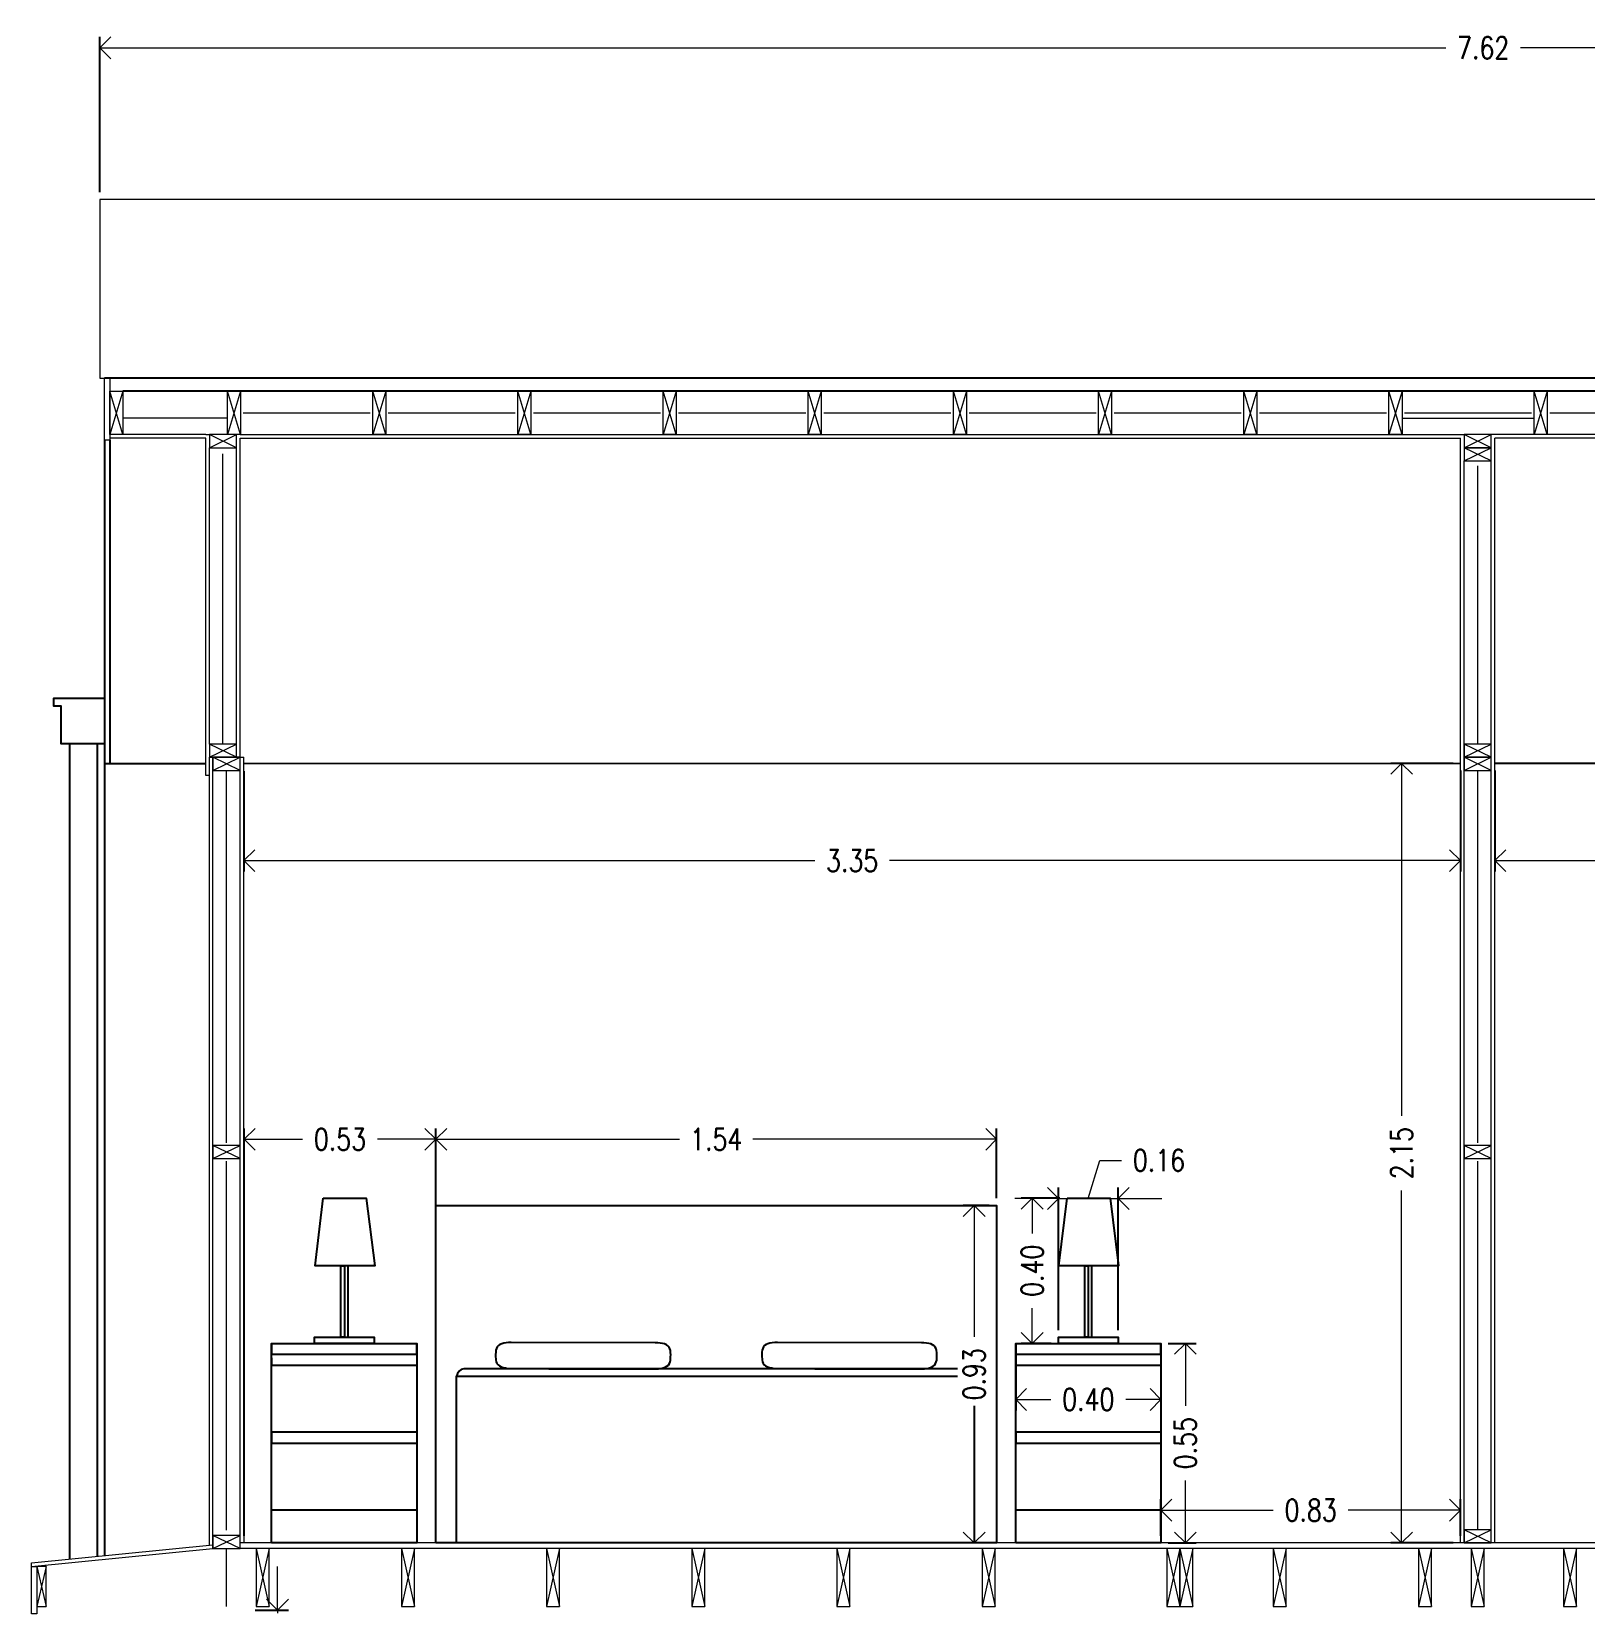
# Model space of a CAD drawing. Header units: inches. Extents: x -102.5 to -49.9, y 36.2 to 69.9.
# Drawn here: x -102.467 to -98.186, y 46.527 to 50.867 of the extents above; entities that cross this region are included whole.
import ezdxf

# ---------------------------------------------------------------- set-up
doc = ezdxf.new("R2010")
doc.units = ezdxf.units.IN
doc.header["$MEASUREMENT"] = 0
doc.layers.get('DEFPOINTS').update_dxf_attribs({"color": 210})
for name, color, linetype, lineweight in [('A-DETL-MBND', 3, 'Continuous', 18), ('A-ELEV-IDEN', 3, 'Continuous', 18), ('A-ELEV-MBE2', 4, 'Continuous', 25), ('A-WALL-PATT', 8, 'Continuous', 18), ('A-WALL-STUD', 3, 'Continuous', 18), ('arredi', 7, 'Continuous', 20)]:
    doc.layers.add(name, color=color, linetype=linetype, lineweight=lineweight)
doc.styles.add('E-ROMANS', font='romans.shx', dxfattribs={"width": 0.8})
doc.dimstyles.new('Fabio1', dxfattribs={"dimscale": 0.001, "dimtxt": 60, "dimasz": 60, "dimexe": 30, "dimexo": 20, "dimgap": 30, "dimtad": 0, "dimzin": 0, "dimdsep": 46, "dimtxsty": 'E-ROMANS', "dimblk": 'OPEN90', "dimcen": 90, "dimclrd": 3, "dimclre": 3, "dimclrt": 3, "dimadec": 0, "dimazin": 0, "dimtfac": 1, "dimtmove": 1, "dimatfit": 3, "dimldrblk": 'OPEN90', "dimfxl": 1, "dimtfill": 1, "dimtolj": 1, "dimtzin": 0, "dimlwd": -1, "dimarcsym": 0})

# ---------------------------------------------------------------- blocks, each defined once
blk = doc.blocks.new('_Open90')
at = {"color": 0, "linetype": 'ByBlock', "lineweight": -2}
for p, q in [((0, 0), (-1, 0)), ((-0.5, 0.5), (0, 0)), ((0, 0), (-0.5, -0.5))]:
    blk.add_line(p, q, dxfattribs=at)
blk = doc.blocks.new('*D1506')
at = {"layer": 'arredi', "color": 3, "transparency": 16777216}
for p, q in [((-101.7897, 46.5767), (-101.7897, 46.6367)), ((-101.7897, 46.5167), (-101.7897, 46.508)), ((-101.7897, 46.3067), (-101.7897, 46.3154)), ((-101.7897, 46.2467), (-101.7897, 46.1867))]:
    blk.add_line(p, q, dxfattribs=at)
at = {"layer": 'arredi', "color": 3, "lineweight": -2, "transparency": 16777216}
for p, q in [((-101.8515, 46.5167), (-101.7597, 46.5167)), ((-101.8515, 46.3067), (-101.7597, 46.3067))]:
    blk.add_line(p, q, dxfattribs=at)
at = {"layer": 'DEFPOINTS', "color": 0, "transparency": 16777216}
for p in [(-101.8715, 46.5167), (-101.8715, 46.3067)]:
    blk.add_point(p, dxfattribs=at)
at = {"layer": 'arredi', "color": 3, "transparency": 16777216, "xscale": 0.06, "yscale": 0.06, "zscale": 0.06}
for p, rotation in [((-101.7897, 46.5167), 270), ((-101.7897, 46.3067), 90)]:
    blk.add_blockref('_Open90', p, dxfattribs=dict(at, rotation=rotation))
at = {"layer": 'arredi', "color": 3, "transparency": 16777216, "insert": (-101.7897, 46.4117), "char_height": 0.06, "attachment_point": 5, "rotation": 90, "style": 'E-ROMANS', "bg_fill": 3, "box_fill_scale": 1.25, "bg_fill_color": 256, "bg_fill_true_color": 13158600, "bg_fill_transparency": 0}
blk.add_mtext('\\A1;0.21', dxfattribs=at)
at = {"layer": 'DEFPOINTS', "color": 0, "transparency": 16777216}
blk.add_point((-101.7897, 46.3067), dxfattribs=at)
blk = doc.blocks.new('*D1509')
at = {"layer": 'arredi', "color": 3, "lineweight": -2, "transparency": 16777216}
for p, q in [((-101.3534, 47.6517), (-101.3534, 47.8441)), ((-99.8086, 47.6517), (-99.8086, 47.8441))]:
    blk.add_line(p, q, dxfattribs=at)
at = {"layer": 'arredi', "color": 3, "transparency": 16777216}
for p, q in [((-101.2934, 47.8141), (-100.6818, 47.8141)), ((-99.8686, 47.8141), (-100.4801, 47.8141))]:
    blk.add_line(p, q, dxfattribs=at)
at = {"layer": 'DEFPOINTS', "color": 0, "transparency": 16777216}
for p in [(-99.8086, 47.8141), (-101.3534, 47.6317), (-99.8086, 47.6317)]:
    blk.add_point(p, dxfattribs=at)
at = {"layer": 'arredi', "color": 3, "transparency": 16777216, "xscale": 0.06, "yscale": 0.06, "zscale": 0.06, "rotation": 180}
blk.add_blockref('_Open90', (-101.3534, 47.8141), dxfattribs=at)
at = {"layer": 'arredi', "color": 3, "transparency": 16777216, "xscale": 0.06, "yscale": 0.06, "zscale": 0.06}
blk.add_blockref('_Open90', (-99.8086, 47.8141), dxfattribs=at)
at = {"layer": 'arredi', "color": 3, "transparency": 16777216, "insert": (-100.581, 47.8141), "char_height": 0.06, "attachment_point": 5, "style": 'E-ROMANS', "bg_fill": 3, "box_fill_scale": 1.25, "bg_fill_color": 256, "bg_fill_true_color": 13158600, "bg_fill_transparency": 0}
blk.add_mtext('\\A1;1.54', dxfattribs=at)
blk = doc.blocks.new('*D1510')
at = {"layer": 'arredi', "color": 3, "lineweight": -2, "transparency": 16777216}
for p, q in [((-99.3358, 47.2517), (-99.2584, 47.2517)), ((-99.3358, 46.7017), (-99.2584, 46.7017))]:
    blk.add_line(p, q, dxfattribs=at)
at = {"layer": 'arredi', "color": 3, "transparency": 16777216}
for p, q in [((-99.2884, 47.1917), (-99.2884, 47.0798)), ((-99.2884, 46.7617), (-99.2884, 46.8735))]:
    blk.add_line(p, q, dxfattribs=at)
at = {"layer": 'DEFPOINTS', "color": 0, "transparency": 16777216}
for p in [(-99.3558, 47.2517), (-99.3558, 46.7017), (-99.2884, 46.7017)]:
    blk.add_point(p, dxfattribs=at)
at = {"layer": 'arredi', "color": 3, "transparency": 16777216, "xscale": 0.06, "yscale": 0.06, "zscale": 0.06}
for p, rotation in [((-99.2884, 47.2517), 90), ((-99.2884, 46.7017), 270)]:
    blk.add_blockref('_Open90', p, dxfattribs=dict(at, rotation=rotation))
at = {"layer": 'arredi', "color": 3, "transparency": 16777216, "insert": (-99.2884, 46.9767), "char_height": 0.06, "attachment_point": 5, "rotation": 90, "style": 'E-ROMANS', "bg_fill": 3, "box_fill_scale": 1.25, "bg_fill_color": 256, "bg_fill_true_color": 13158600, "bg_fill_transparency": 0}
blk.add_mtext('\\A1;0.55', dxfattribs=at)
blk = doc.blocks.new('*D1511')
at = {"layer": 'arredi', "color": 3, "lineweight": -2, "transparency": 16777216}
for p, q in [((-99.7558, 47.2317), (-99.7558, 47.0671)), ((-99.3558, 47.2317), (-99.3558, 47.0671))]:
    blk.add_line(p, q, dxfattribs=at)
at = {"layer": 'arredi', "color": 3, "transparency": 16777216}
for p, q in [((-99.6958, 47.0971), (-99.6589, 47.0971)), ((-99.4158, 47.0971), (-99.4526, 47.0971))]:
    blk.add_line(p, q, dxfattribs=at)
at = {"layer": 'DEFPOINTS', "color": 0, "transparency": 16777216}
for p in [(-99.7558, 47.2517), (-99.3558, 47.2517), (-99.3558, 47.0971)]:
    blk.add_point(p, dxfattribs=at)
at = {"layer": 'arredi', "color": 3, "transparency": 16777216, "xscale": 0.06, "yscale": 0.06, "zscale": 0.06, "rotation": 180}
blk.add_blockref('_Open90', (-99.7558, 47.0971), dxfattribs=at)
at = {"layer": 'arredi', "color": 3, "transparency": 16777216, "xscale": 0.06, "yscale": 0.06, "zscale": 0.06}
blk.add_blockref('_Open90', (-99.3558, 47.0971), dxfattribs=at)
at = {"layer": 'arredi', "color": 3, "transparency": 16777216, "insert": (-99.5558, 47.0971), "char_height": 0.06, "attachment_point": 5, "style": 'E-ROMANS', "bg_fill": 3, "box_fill_scale": 1.25, "bg_fill_color": 256, "bg_fill_true_color": 13158600, "bg_fill_transparency": 0}
blk.add_mtext('\\A1;0.40', dxfattribs=at)
blk = doc.blocks.new('*D1512')
at = {"layer": 'arredi', "color": 3, "lineweight": -2, "transparency": 16777216}
for p, q in [((-99.8286, 47.6317), (-99.9004, 47.6317)), ((-99.8286, 46.7017), (-99.9004, 46.7017))]:
    blk.add_line(p, q, dxfattribs=at)
at = {"layer": 'arredi', "color": 3, "transparency": 16777216}
for p, q in [((-99.8704, 47.5717), (-99.8704, 47.2698)), ((-99.8704, 46.7617), (-99.8704, 47.0635))]:
    blk.add_line(p, q, dxfattribs=at)
at = {"layer": 'DEFPOINTS', "color": 0, "transparency": 16777216}
for p in [(-99.8086, 47.6317), (-99.8704, 46.7017), (-99.8086, 46.7017)]:
    blk.add_point(p, dxfattribs=at)
at = {"layer": 'arredi', "color": 3, "transparency": 16777216, "xscale": 0.06, "yscale": 0.06, "zscale": 0.06}
for p, rotation in [((-99.8704, 47.6317), 90), ((-99.8704, 46.7017), 270)]:
    blk.add_blockref('_Open90', p, dxfattribs=dict(at, rotation=rotation))
at = {"layer": 'arredi', "color": 3, "transparency": 16777216, "insert": (-99.8704, 47.1667), "char_height": 0.06, "attachment_point": 5, "rotation": 90, "style": 'E-ROMANS', "bg_fill": 3, "box_fill_scale": 1.25, "bg_fill_color": 256, "bg_fill_true_color": 13158600, "bg_fill_transparency": 0}
blk.add_mtext('\\A1;0.93', dxfattribs=at)
blk = doc.blocks.new('*D1513')
at = {"layer": 'arredi', "color": 3, "lineweight": -2, "transparency": 16777216}
for p, q in [((-99.6343, 47.6517), (-99.7404, 47.6517)), ((-99.658, 47.2517), (-99.7404, 47.2517))]:
    blk.add_line(p, q, dxfattribs=at)
at = {"layer": 'arredi', "color": 3, "transparency": 16777216}
for p, q in [((-99.7104, 47.5917), (-99.7104, 47.5548)), ((-99.7104, 47.3117), (-99.7104, 47.3485))]:
    blk.add_line(p, q, dxfattribs=at)
at = {"layer": 'DEFPOINTS', "color": 0, "transparency": 16777216}
for p in [(-99.6143, 47.6517), (-99.7104, 47.2517), (-99.638, 47.2517)]:
    blk.add_point(p, dxfattribs=at)
at = {"layer": 'arredi', "color": 3, "transparency": 16777216, "xscale": 0.06, "yscale": 0.06, "zscale": 0.06}
for p, rotation in [((-99.7104, 47.6517), 90), ((-99.7104, 47.2517), 270)]:
    blk.add_blockref('_Open90', p, dxfattribs=dict(at, rotation=rotation))
at = {"layer": 'arredi', "color": 3, "transparency": 16777216, "insert": (-99.7104, 47.4517), "char_height": 0.06, "attachment_point": 5, "rotation": 90, "style": 'E-ROMANS', "bg_fill": 3, "box_fill_scale": 1.25, "bg_fill_color": 256, "bg_fill_true_color": 13158600, "bg_fill_transparency": 0}
blk.add_mtext('\\A1;0.40', dxfattribs=at)
blk = doc.blocks.new('*D1514')
at = {"layer": 'arredi', "color": 3, "transparency": 16777216}
for p, q in [((-99.5558, 47.6509), (-99.5243, 47.7559)), ((-99.5243, 47.7559), (-99.4643, 47.7559)), ((-99.698, 47.6509), (-99.758, 47.6509)), ((-99.638, 47.6509), (-99.4735, 47.6509)), ((-99.638, 47.6509), (-99.4735, 47.6509)), ((-99.4135, 47.6509), (-99.3535, 47.6509))]:
    blk.add_line(p, q, dxfattribs=at)
at = {"layer": 'arredi', "color": 3, "lineweight": -2, "transparency": 16777216}
for p, q in [((-99.638, 47.2884), (-99.638, 47.6809)), ((-99.4735, 47.2884), (-99.4735, 47.6809))]:
    blk.add_line(p, q, dxfattribs=at)
at = {"layer": 'DEFPOINTS', "color": 0, "transparency": 16777216}
for p in [(-99.4735, 47.6509), (-99.638, 47.2684), (-99.4735, 47.2684)]:
    blk.add_point(p, dxfattribs=at)
at = {"layer": 'arredi', "color": 3, "transparency": 16777216, "xscale": 0.06, "yscale": 0.06, "zscale": 0.06}
blk.add_blockref('_Open90', (-99.638, 47.6509), dxfattribs=at)
at = {"layer": 'arredi', "color": 3, "transparency": 16777216, "xscale": 0.06, "yscale": 0.06, "zscale": 0.06, "rotation": 180}
blk.add_blockref('_Open90', (-99.4735, 47.6509), dxfattribs=at)
at = {"layer": 'arredi', "color": 3, "transparency": 16777216, "insert": (-99.3611, 47.7559), "char_height": 0.06, "attachment_point": 5, "style": 'E-ROMANS', "bg_fill": 3, "box_fill_scale": 1.25, "bg_fill_color": 256, "bg_fill_true_color": 13158600, "bg_fill_transparency": 0}
blk.add_mtext('\\A1;0.16', dxfattribs=at)
blk = doc.blocks.new('*D1515')
at = {"layer": 'arredi', "color": 3, "lineweight": -2, "transparency": 16777216}
for p, q in [((-99.3558, 46.7217), (-99.3558, 46.822)), ((-98.5305, 46.7217), (-98.5305, 46.822))]:
    blk.add_line(p, q, dxfattribs=at)
at = {"layer": 'arredi', "color": 3, "transparency": 16777216}
for p, q in [((-99.2958, 46.792), (-99.0463, 46.792)), ((-98.5905, 46.792), (-98.84, 46.792))]:
    blk.add_line(p, q, dxfattribs=at)
at = {"layer": 'DEFPOINTS', "color": 0, "transparency": 16777216}
for p in [(-98.5305, 46.792), (-99.3558, 46.7017), (-98.5305, 46.7017)]:
    blk.add_point(p, dxfattribs=at)
at = {"layer": 'arredi', "color": 3, "transparency": 16777216, "xscale": 0.06, "yscale": 0.06, "zscale": 0.06, "rotation": 180}
blk.add_blockref('_Open90', (-99.3558, 46.792), dxfattribs=at)
at = {"layer": 'arredi', "color": 3, "transparency": 16777216, "xscale": 0.06, "yscale": 0.06, "zscale": 0.06}
blk.add_blockref('_Open90', (-98.5305, 46.792), dxfattribs=at)
at = {"layer": 'arredi', "color": 3, "transparency": 16777216, "insert": (-98.9431, 46.792), "char_height": 0.06, "attachment_point": 5, "style": 'E-ROMANS', "bg_fill": 3, "box_fill_scale": 1.25, "bg_fill_color": 256, "bg_fill_true_color": 13158600, "bg_fill_transparency": 0}
blk.add_mtext('\\A1;0.83', dxfattribs=at)
blk = doc.blocks.new('*D1516')
at = {"layer": 'arredi', "color": 3, "lineweight": -2, "transparency": 16777216}
for p, q in [((-101.8825, 48.8285), (-101.8825, 48.5519)), ((-98.5305, 48.8299), (-98.5305, 48.5519))]:
    blk.add_line(p, q, dxfattribs=at)
at = {"layer": 'arredi', "color": 3, "transparency": 16777216}
for p, q in [((-101.8225, 48.5819), (-100.3096, 48.5819)), ((-98.5905, 48.5819), (-100.1033, 48.5819))]:
    blk.add_line(p, q, dxfattribs=at)
at = {"layer": 'DEFPOINTS', "color": 0, "transparency": 16777216}
for p in [(-101.8825, 48.8485), (-98.5305, 48.8499), (-98.5305, 48.5819)]:
    blk.add_point(p, dxfattribs=at)
at = {"layer": 'arredi', "color": 3, "transparency": 16777216, "xscale": 0.06, "yscale": 0.06, "zscale": 0.06, "rotation": 180}
blk.add_blockref('_Open90', (-101.8825, 48.5819), dxfattribs=at)
at = {"layer": 'arredi', "color": 3, "transparency": 16777216, "xscale": 0.06, "yscale": 0.06, "zscale": 0.06}
blk.add_blockref('_Open90', (-98.5305, 48.5819), dxfattribs=at)
at = {"layer": 'arredi', "color": 3, "transparency": 16777216, "insert": (-100.2065, 48.5819), "char_height": 0.06, "attachment_point": 5, "style": 'E-ROMANS', "bg_fill": 3, "box_fill_scale": 1.25, "bg_fill_color": 256, "bg_fill_true_color": 13158600, "bg_fill_transparency": 0}
blk.add_mtext('\\A1;3.35', dxfattribs=at)
blk = doc.blocks.new('*D1517')
at = {"layer": 'arredi', "color": 3, "lineweight": -2, "transparency": 16777216}
for p, q in [((-98.5505, 48.8499), (-98.7225, 48.8499)), ((-98.5505, 46.7017), (-98.7225, 46.7017))]:
    blk.add_line(p, q, dxfattribs=at)
at = {"layer": 'arredi', "color": 3, "transparency": 16777216}
for p, q in [((-98.6925, 48.7899), (-98.6925, 47.8789)), ((-98.6925, 46.7617), (-98.6925, 47.6726))]:
    blk.add_line(p, q, dxfattribs=at)
at = {"layer": 'DEFPOINTS', "color": 0, "transparency": 16777216}
for p in [(-98.5305, 48.8499), (-98.6925, 46.7017), (-98.5305, 46.7017)]:
    blk.add_point(p, dxfattribs=at)
at = {"layer": 'arredi', "color": 3, "transparency": 16777216, "xscale": 0.06, "yscale": 0.06, "zscale": 0.06}
for p, rotation in [((-98.6925, 48.8499), 90), ((-98.6925, 46.7017), 270)]:
    blk.add_blockref('_Open90', p, dxfattribs=dict(at, rotation=rotation))
at = {"layer": 'arredi', "color": 3, "transparency": 16777216, "insert": (-98.6925, 47.7758), "char_height": 0.06, "attachment_point": 5, "rotation": 90, "style": 'E-ROMANS', "bg_fill": 3, "box_fill_scale": 1.25, "bg_fill_color": 256, "bg_fill_true_color": 13158600, "bg_fill_transparency": 0}
blk.add_mtext('\\A1;2.15', dxfattribs=at)
blk = doc.blocks.new('*D1518')
at = {"layer": 'arredi', "color": 3, "lineweight": -2, "transparency": 16777216}
for p, q in [((-101.8816, 46.7217), (-101.8816, 47.8441)), ((-101.3534, 46.7217), (-101.3534, 47.8441))]:
    blk.add_line(p, q, dxfattribs=at)
at = {"layer": 'arredi', "color": 3, "transparency": 16777216}
for p, q in [((-101.8216, 47.8141), (-101.7206, 47.8141)), ((-101.4134, 47.8141), (-101.5143, 47.8141))]:
    blk.add_line(p, q, dxfattribs=at)
at = {"layer": 'DEFPOINTS', "color": 0, "transparency": 16777216}
for p in [(-101.8816, 47.8141), (-101.8816, 46.7017), (-101.3534, 46.7017)]:
    blk.add_point(p, dxfattribs=at)
at = {"layer": 'arredi', "color": 3, "transparency": 16777216, "xscale": 0.06, "yscale": 0.06, "zscale": 0.06, "rotation": 180}
blk.add_blockref('_Open90', (-101.8816, 47.8141), dxfattribs=at)
at = {"layer": 'arredi', "color": 3, "transparency": 16777216, "xscale": 0.06, "yscale": 0.06, "zscale": 0.06}
blk.add_blockref('_Open90', (-101.3534, 47.8141), dxfattribs=at)
at = {"layer": 'arredi', "color": 3, "transparency": 16777216, "insert": (-101.6175, 47.8141), "char_height": 0.06, "attachment_point": 5, "style": 'E-ROMANS', "bg_fill": 3, "box_fill_scale": 1.25, "bg_fill_color": 256, "bg_fill_true_color": 13158600, "bg_fill_transparency": 0}
blk.add_mtext('\\A1;0.53', dxfattribs=at)
blk = doc.blocks.new('*D1522')
at = {"layer": 'arredi', "color": 3, "lineweight": -2, "transparency": 16777216}
for p, q in [((-98.4355, 48.8299), (-98.4355, 48.5519)), ((-95.0535, 48.8299), (-95.0535, 48.5519))]:
    blk.add_line(p, q, dxfattribs=at)
at = {"layer": 'arredi', "color": 3, "transparency": 16777216}
for p, q in [((-98.3755, 48.5819), (-96.8476, 48.5819)), ((-95.1135, 48.5819), (-96.6414, 48.5819))]:
    blk.add_line(p, q, dxfattribs=at)
at = {"layer": 'DEFPOINTS', "color": 0, "transparency": 16777216}
for p in [(-98.4355, 48.8499), (-95.0535, 48.8499), (-95.0535, 48.5819)]:
    blk.add_point(p, dxfattribs=at)
at = {"layer": 'arredi', "color": 3, "transparency": 16777216, "xscale": 0.06, "yscale": 0.06, "zscale": 0.06, "rotation": 180}
blk.add_blockref('_Open90', (-98.4355, 48.5819), dxfattribs=at)
at = {"layer": 'arredi', "color": 3, "transparency": 16777216, "xscale": 0.06, "yscale": 0.06, "zscale": 0.06}
blk.add_blockref('_Open90', (-95.0535, 48.5819), dxfattribs=at)
at = {"layer": 'arredi', "color": 3, "transparency": 16777216, "insert": (-96.7445, 48.5819), "char_height": 0.06, "attachment_point": 5, "style": 'E-ROMANS', "bg_fill": 3, "box_fill_scale": 1.25, "bg_fill_color": 256, "bg_fill_true_color": 13158600, "bg_fill_transparency": 0}
blk.add_mtext('\\A1;3.38', dxfattribs=at)
blk = doc.blocks.new('*D1524')
at = {"layer": 'arredi', "color": 3, "lineweight": -2, "transparency": 16777216}
for p, q in [((-102.279, 50.4236), (-102.279, 50.8516)), ((-94.657, 50.4236), (-94.657, 50.8516))]:
    blk.add_line(p, q, dxfattribs=at)
at = {"layer": 'arredi', "color": 3, "transparency": 16777216}
for p, q in [((-102.219, 50.8216), (-98.5711, 50.8216)), ((-94.717, 50.8216), (-98.3649, 50.8216))]:
    blk.add_line(p, q, dxfattribs=at)
at = {"layer": 'DEFPOINTS', "color": 0, "transparency": 16777216}
for p in [(-94.657, 50.8216), (-102.279, 50.4036), (-94.657, 50.4036)]:
    blk.add_point(p, dxfattribs=at)
at = {"layer": 'arredi', "color": 3, "transparency": 16777216, "xscale": 0.06, "yscale": 0.06, "zscale": 0.06, "rotation": 180}
blk.add_blockref('_Open90', (-102.279, 50.8216), dxfattribs=at)
at = {"layer": 'arredi', "color": 3, "transparency": 16777216, "xscale": 0.06, "yscale": 0.06, "zscale": 0.06}
blk.add_blockref('_Open90', (-94.657, 50.8216), dxfattribs=at)
at = {"layer": 'arredi', "color": 3, "transparency": 16777216, "insert": (-98.468, 50.8216), "char_height": 0.06, "attachment_point": 5, "style": 'E-ROMANS', "bg_fill": 3, "box_fill_scale": 1.25, "bg_fill_color": 256, "bg_fill_true_color": 13158600, "bg_fill_transparency": 0}
blk.add_mtext('\\A1;7.62', dxfattribs=at)

msp = doc.modelspace()

# ---------------------------------------------------------------- linework, layer by layer
at = {"color": 7}
for points in [[(-101.664, 47.6517), (-101.5455, 47.6517), (-101.5218, 47.465), (-101.6863, 47.465)], [(-99.6143, 47.6517), (-99.4959, 47.6517), (-99.4722, 47.465), (-99.6366, 47.465)], [(-101.5232, 47.2517), (-101.6877, 47.2517), (-101.6877, 47.2684), (-101.5232, 47.2684)], [(-99.4735, 47.2517), (-99.638, 47.2517), (-99.638, 47.2684), (-99.4735, 47.2684)], [(-101.1734, 47.1872), (-101.1677, 47.1853), (-101.1614, 47.1839), (-101.1547, 47.1829), (-101.1473, 47.1823), (-101.0426, 47.1817), (-100.7402, 47.1817), (-100.7334, 47.1827), (-100.7272, 47.1842), (-100.7215, 47.1862), (-100.7167, 47.1887), (-100.7128, 47.1919), (-100.71, 47.1959), (-100.7081, 47.2004), (-100.7071, 47.2055), (-100.7069, 47.2079), (-100.7069, 47.2079), (-100.7065, 47.2142), (-100.7064, 47.2204), (-100.7066, 47.2263), (-100.7074, 47.2318), (-100.7088, 47.2368), (-100.711, 47.2412), (-100.7141, 47.2449), (-100.7182, 47.2478), (-100.7232, 47.25), (-100.729, 47.2516), (-100.7353, 47.2526), (-100.7421, 47.2531), (-100.7492, 47.2533), (-101.146, 47.2542), (-101.1532, 47.254), (-101.16, 47.2534), (-101.1663, 47.2524), (-101.1721, 47.2509), (-101.1771, 47.2487), (-101.1812, 47.2457), (-101.1843, 47.242), (-101.1865, 47.2376), (-101.1879, 47.2326), (-101.1886, 47.2271), (-101.1888, 47.2212), (-101.1887, 47.215), (-101.1882, 47.2087), (-101.1882, 47.2087), (-101.1881, 47.2063), (-101.187, 47.2012), (-101.185, 47.1967), (-101.1822, 47.1928), (-101.1782, 47.1897)], [(-100.4399, 47.1872), (-100.4343, 47.1853), (-100.428, 47.1839), (-100.4212, 47.1829), (-100.4138, 47.1823), (-100.3092, 47.1817), (-100.0067, 47.1817), (-100, 47.1827), (-99.9937, 47.1842), (-99.9881, 47.1862), (-99.9833, 47.1887), (-99.9794, 47.1919), (-99.9765, 47.1959), (-99.9747, 47.2004), (-99.9736, 47.2055), (-99.9735, 47.2079), (-99.9735, 47.2079), (-99.9731, 47.2142), (-99.9729, 47.2204), (-99.9732, 47.2263), (-99.9739, 47.2318), (-99.9753, 47.2368), (-99.9775, 47.2412), (-99.9807, 47.2449), (-99.9848, 47.2478), (-99.9898, 47.25), (-99.9955, 47.2516), (-100.0019, 47.2526), (-100.0087, 47.2531), (-100.0158, 47.2533), (-100.4126, 47.2542), (-100.4197, 47.254), (-100.4265, 47.2534), (-100.4329, 47.2524), (-100.4386, 47.2509), (-100.4436, 47.2487), (-100.4477, 47.2457), (-100.4508, 47.242), (-100.453, 47.2376), (-100.4544, 47.2326), (-100.4552, 47.2271), (-100.4554, 47.2212), (-100.4552, 47.215), (-100.4548, 47.2087), (-100.4548, 47.2087), (-100.4546, 47.2063), (-100.4535, 47.2012), (-100.4516, 47.1967), (-100.4487, 47.1928), (-100.4448, 47.1897)]]:
    msp.add_lwpolyline(points, close=True, dxfattribs=at)
for points in [[(-101.3534, 46.7017), (-101.3534, 47.6317), (-99.8086, 47.6317), (-99.8086, 46.7017)], [(-101.2963, 46.7017), (-101.2963, 47.1617), (-99.8704, 47.1617), (-99.8704, 46.7017)]]:
    msp.add_lwpolyline(points, close=True)
for points in [[(-101.6054, 47.2684), (-101.5954, 47.2684), (-101.5954, 47.465), (-101.6054, 47.465), (-101.6054, 47.2684), (-101.6154, 47.2684), (-101.6154, 47.465), (-101.6054, 47.465)], [(-99.5558, 47.2684), (-99.5458, 47.2684), (-99.5458, 47.465), (-99.5558, 47.465), (-99.5558, 47.2684), (-99.5658, 47.2684), (-99.5658, 47.465), (-99.5558, 47.465)], [(-101.8062, 46.7017), (-101.8062, 46.7017), (-101.8062, 47.2517), (-101.4062, 47.2517), (-101.4062, 46.7017), (-101.8062, 46.7017)], [(-101.8062, 47.2517), (-101.8062, 47.2217), (-101.4062, 47.2217), (-101.4062, 47.2517)], [(-99.7558, 46.7017), (-99.7558, 46.7017), (-99.7558, 47.2517), (-99.3558, 47.2517), (-99.3558, 46.7017), (-99.7558, 46.7017)], [(-99.7558, 47.2517), (-99.7558, 47.2217), (-99.3558, 47.2217), (-99.3558, 47.2517)], [(-101.8062, 47.2117), (-101.8062, 47.1917), (-101.4062, 47.1917), (-101.4062, 47.0067), (-101.8062, 47.0067), (-101.8062, 46.9767), (-101.4062, 46.9767), (-101.4062, 46.7917), (-101.8062, 46.7917)], [(-99.7558, 47.2117), (-99.7557, 47.1917), (-99.3557, 47.1917), (-99.3558, 47.0067), (-99.7558, 47.0067), (-99.7558, 46.9767), (-99.3558, 46.9767), (-99.3558, 46.7917), (-99.7558, 46.7917)]]:
    msp.add_lwpolyline(points)
msp.add_lwpolyline([(-99.8704, 47.1617, 0.321067), (-99.8904, 47.1817), (-101.2763, 47.1817, 0.321067), (-101.2963, 47.1617)], format="xyb")
at = {"layer": 'A-DETL-MBND'}
for p, q in [((-102.279, 49.9117), (-102.2665, 49.9117)), ((-101.9275, 49.8007), (-102.2155, 49.8007)), ((-101.9875, 49.7457), (-102.2515, 49.7457)), ((-101.9875, 49.7557), (-102.2155, 49.7557)), ((-101.8925, 49.7557), (-98.5205, 49.7557)), ((-101.8925, 49.7457), (-98.5305, 49.7457)), ((-95.0335, 49.7557), (-98.4455, 49.7557)), ((-95.0435, 49.7457), (-98.4355, 49.7457)), ((-101.9775, 46.6957), (-101.9775, 48.8667)), ((-101.8925, 46.7017), (-101.8925, 48.8667)), ((-101.8816, 46.7017), (-101.8825, 48.8667)), ((-102.4675, 46.6467), (-101.9675, 46.6967)), ((-102.4675, 46.6367), (-101.9675, 46.6867)), ((-102.4675, 46.6367), (-102.4675, 46.6467))]:
    msp.add_line(p, q, dxfattribs=at)
for points in [[(-98.6915, 49.8007), (-98.3275, 49.8007)], [(-101.9875, 49.7557), (-101.9775, 49.7557)], [(-101.9775, 48.8167), (-101.9875, 48.8167), (-101.9875, 49.7457)], [(-101.9025, 48.8667), (-101.8925, 48.8667), (-101.8925, 49.7457)], [(-98.5305, 46.7017), (-98.5305, 49.7457)], [(-98.4355, 46.7017), (-98.4355, 49.7457)], [(-101.9775, 48.9027), (-101.9775, 49.7197)], [(-101.9025, 48.9027), (-101.9025, 49.7197)], [(-98.5205, 46.7017), (-98.5205, 49.6837)], [(-98.4455, 46.7017), (-98.4455, 49.6837)], [(-101.9675, 46.6867), (-101.9675, 48.8667)], [(-101.8925, 48.8667), (-101.8825, 48.8667)], [(-95.0435, 46.7017), (-101.8925, 46.7017)], [(-95.0435, 46.6867), (-101.8925, 46.6867)]]:
    msp.add_lwpolyline(points, dxfattribs=at)
at = {"layer": 'A-ELEV-IDEN'}
msp.add_lwpolyline([(-94.657, 49.9117), (-94.657, 50.4036), (-102.279, 50.4036), (-102.279, 49.9117)], dxfattribs=at)
at = {"layer": 'A-ELEV-MBE2'}
for p, q in [((-102.2665, 48.8499), (-101.9875, 48.8499)), ((-102.2665, 48.8499), (-102.2665, 46.6668)), ((-98.5305, 48.8499), (-101.8825, 48.8485)), ((-95.0535, 48.8499), (-98.4355, 48.8499))]:
    msp.add_line(p, q, dxfattribs=at)
for points in [[(-94.6845, 49.9117), (-102.2665, 49.9117)], [(-94.6845, 49.8757), (-102.2155, 49.8757)], [(-102.2665, 49.7407), (-102.2665, 48.8499)], [(-102.2515, 49.7407), (-102.2515, 48.8499)], [(-102.2665, 49.0285), (-102.4065, 49.0285), (-102.4065, 49.0085), (-102.3865, 49.0085), (-102.3865, 48.9047), (-102.2665, 48.9047)], [(-102.3615, 46.6573), (-102.3615, 48.9047)], [(-102.2865, 48.9047), (-102.2865, 46.6648)]]:
    msp.add_lwpolyline(points, dxfattribs=at)
at = {"layer": 'A-WALL-PATT', "ltscale": 0.15}
for p, q in [((-101.8845, 49.8157), (-101.5345, 49.8157)), ((-101.4845, 49.8157), (-101.1345, 49.8157)), ((-101.0845, 49.8157), (-100.7345, 49.8157)), ((-100.6845, 49.8157), (-100.3345, 49.8157)), ((-100.2845, 49.8157), (-99.9345, 49.8157)), ((-99.8845, 49.8157), (-99.5345, 49.8157)), ((-99.4845, 49.8157), (-99.1345, 49.8157)), ((-99.0845, 49.8157), (-98.7345, 49.8157)), ((-98.6845, 49.8157), (-98.3345, 49.8157)), ((-98.2845, 49.8157), (-97.9345, 49.8157))]:
    msp.add_line(p, q, dxfattribs=at)
at = {"layer": 'A-WALL-PATT', "ltscale": 0.1}
for p, q in [((-101.94, 48.9027), (-101.94, 49.7031)), ((-101.93, 47.8042), (-101.93, 48.8307)), ((-101.93, 46.7367), (-101.93, 47.7542)), ((-101.93, 46.5267), (-101.93, 46.6867))]:
    msp.add_line(p, q, dxfattribs=at)
for points in [[(-98.483, 48.9027), (-98.483, 49.6697)], [(-98.483, 47.8042), (-98.483, 48.8307)], [(-98.483, 46.7377), (-98.483, 47.7542)]]:
    msp.add_lwpolyline(points, dxfattribs=at)
at = {"layer": 'A-WALL-STUD'}
for p, q in [((-101.9775, 49.7197), (-101.9025, 49.7557)), ((-101.9025, 49.7197), (-101.9775, 49.7557)), ((-98.5205, 49.7197), (-98.4455, 49.7557)), ((-98.4455, 49.7197), (-98.5205, 49.7557)), ((-98.5205, 49.6837), (-98.4455, 49.7197)), ((-98.4455, 49.6837), (-98.5205, 49.7197)), ((-101.9775, 48.8667), (-101.9025, 48.9027)), ((-101.9025, 48.8667), (-101.9775, 48.9027)), ((-98.5205, 48.8667), (-98.4455, 48.9027)), ((-98.4455, 48.8667), (-98.5205, 48.9027)), ((-101.9675, 48.8307), (-101.8925, 48.8667)), ((-101.8925, 48.8307), (-101.9675, 48.8667)), ((-98.5205, 48.8307), (-98.4455, 48.8667)), ((-98.4455, 48.8307), (-98.5205, 48.8667)), ((-101.9675, 47.7612), (-101.8925, 47.7972)), ((-101.8925, 47.7612), (-101.9675, 47.7972)), ((-98.5205, 47.7612), (-98.4455, 47.7972)), ((-98.4455, 47.7612), (-98.5205, 47.7972)), ((-101.9675, 46.6867), (-101.8925, 46.7227)), ((-101.8925, 46.6867), (-101.9675, 46.7227)), ((-98.5205, 46.7017), (-98.4455, 46.7377)), ((-98.4455, 46.7017), (-98.5205, 46.7377)), ((-102.4525, 46.6367), (-102.4275, 46.5267)), ((-102.4275, 46.6367), (-102.4525, 46.5267))]:
    msp.add_line(p, q, dxfattribs=at)
for points in [[(-102.2515, 49.9117), (-102.2515, 49.7557), (-102.2515, 49.7407), (-102.2665, 49.7407), (-102.2665, 49.9117), (-102.2515, 49.9117)], [(-102.2155, 49.8757), (-102.2515, 49.7557)], [(-102.2155, 49.7557), (-102.2515, 49.8757)], [(-101.8915, 49.8757), (-101.9275, 49.7557)], [(-101.8915, 49.7557), (-101.9275, 49.8757)], [(-101.4915, 49.8757), (-101.5275, 49.7557)], [(-101.4915, 49.7557), (-101.5275, 49.8757)], [(-101.0915, 49.8757), (-101.1275, 49.7557)], [(-101.0915, 49.7557), (-101.1275, 49.8757)], [(-100.6915, 49.8757), (-100.7275, 49.7557)], [(-100.6915, 49.7557), (-100.7275, 49.8757)], [(-100.2915, 49.8757), (-100.3275, 49.7557)], [(-100.2915, 49.7557), (-100.3275, 49.8757)], [(-99.8915, 49.8757), (-99.9275, 49.7557)], [(-99.8915, 49.7557), (-99.9275, 49.8757)], [(-99.4915, 49.8757), (-99.5275, 49.7557)], [(-99.4915, 49.7557), (-99.5275, 49.8757)], [(-99.0915, 49.8757), (-99.1275, 49.7557)], [(-99.0915, 49.7557), (-99.1275, 49.8757)], [(-98.6915, 49.8757), (-98.7275, 49.7557)], [(-98.6915, 49.7557), (-98.7275, 49.8757)], [(-98.2915, 49.8757), (-98.3275, 49.7557)], [(-98.2915, 49.7557), (-98.3275, 49.8757)], [(-101.8485, 46.6867), (-101.8485, 46.5267), (-101.8125, 46.5267), (-101.8125, 46.6867), (-101.8485, 46.6867)], [(-101.8125, 46.6867), (-101.8485, 46.5267)], [(-101.8485, 46.6867), (-101.8125, 46.5267)], [(-101.4485, 46.6867), (-101.4485, 46.5267), (-101.4125, 46.5267), (-101.4125, 46.6867), (-101.4485, 46.6867)], [(-101.4125, 46.6867), (-101.4485, 46.5267)], [(-101.4485, 46.6867), (-101.4125, 46.5267)], [(-101.0485, 46.6867), (-101.0485, 46.5267), (-101.0125, 46.5267), (-101.0125, 46.6867), (-101.0485, 46.6867)], [(-101.0125, 46.6867), (-101.0485, 46.5267)], [(-101.0485, 46.6867), (-101.0125, 46.5267)], [(-100.6485, 46.6867), (-100.6485, 46.5267), (-100.6125, 46.5267), (-100.6125, 46.6867), (-100.6485, 46.6867)], [(-100.6125, 46.6867), (-100.6485, 46.5267)], [(-100.6485, 46.6867), (-100.6125, 46.5267)], [(-100.2485, 46.6867), (-100.2485, 46.5267), (-100.2125, 46.5267), (-100.2125, 46.6867), (-100.2485, 46.6867)], [(-100.2125, 46.6867), (-100.2485, 46.5267)], [(-100.2485, 46.6867), (-100.2125, 46.5267)], [(-99.8485, 46.6867), (-99.8485, 46.5267), (-99.8125, 46.5267), (-99.8125, 46.6867), (-99.8485, 46.6867)], [(-99.8125, 46.6867), (-99.8485, 46.5267)], [(-99.8485, 46.6867), (-99.8125, 46.5267)], [(-99.3395, 46.6867), (-99.3395, 46.5267), (-99.3035, 46.5267), (-99.3035, 46.6867), (-99.3395, 46.6867)], [(-99.3035, 46.6867), (-99.3395, 46.5267)], [(-99.3395, 46.6867), (-99.3035, 46.5267)], [(-99.3035, 46.6867), (-99.3035, 46.5267), (-99.2675, 46.5267), (-99.2675, 46.6867), (-99.3035, 46.6867)], [(-99.2675, 46.6867), (-99.3035, 46.5267)], [(-99.3035, 46.6867), (-99.2675, 46.5267)], [(-99.0465, 46.6867), (-99.0465, 46.5267), (-99.0105, 46.5267), (-99.0105, 46.6867), (-99.0465, 46.6867)], [(-99.0105, 46.6867), (-99.0465, 46.5267)], [(-99.0465, 46.6867), (-99.0105, 46.5267)], [(-98.6465, 46.6867), (-98.6465, 46.5267), (-98.6105, 46.5267), (-98.6105, 46.6867), (-98.6465, 46.6867)], [(-98.6105, 46.6867), (-98.6465, 46.5267)], [(-98.6465, 46.6867), (-98.6105, 46.5267)], [(-98.501, 46.6867), (-98.501, 46.5267), (-98.465, 46.5267), (-98.465, 46.6867), (-98.501, 46.6867)], [(-98.465, 46.6867), (-98.501, 46.5267)], [(-98.501, 46.6867), (-98.465, 46.5267)], [(-98.2465, 46.6867), (-98.2465, 46.5267), (-98.2105, 46.5267), (-98.2105, 46.6867), (-98.2465, 46.6867)], [(-98.2105, 46.6867), (-98.2465, 46.5267)], [(-98.2465, 46.6867), (-98.2105, 46.5267)]]:
    msp.add_lwpolyline(points, dxfattribs=at)
for points in [[(-102.2515, 49.8757), (-102.2155, 49.8757), (-102.2155, 49.7557), (-102.2515, 49.7557)], [(-101.9275, 49.8757), (-101.8915, 49.8757), (-101.8915, 49.7557), (-101.9275, 49.7557)], [(-101.5275, 49.8757), (-101.4915, 49.8757), (-101.4915, 49.7557), (-101.5275, 49.7557)], [(-101.1275, 49.8757), (-101.0915, 49.8757), (-101.0915, 49.7557), (-101.1275, 49.7557)], [(-100.7275, 49.8757), (-100.6915, 49.8757), (-100.6915, 49.7557), (-100.7275, 49.7557)], [(-100.3275, 49.8757), (-100.2915, 49.8757), (-100.2915, 49.7557), (-100.3275, 49.7557)], [(-99.9275, 49.8757), (-99.8915, 49.8757), (-99.8915, 49.7557), (-99.9275, 49.7557)], [(-99.5275, 49.8757), (-99.4915, 49.8757), (-99.4915, 49.7557), (-99.5275, 49.7557)], [(-99.1275, 49.8757), (-99.0915, 49.8757), (-99.0915, 49.7557), (-99.1275, 49.7557)], [(-98.7275, 49.8757), (-98.6915, 49.8757), (-98.6915, 49.7557), (-98.7275, 49.7557)], [(-98.3275, 49.8757), (-98.2915, 49.8757), (-98.2915, 49.7557), (-98.3275, 49.7557)], [(-101.9775, 49.7197), (-101.9025, 49.7197), (-101.9025, 49.7557), (-101.9775, 49.7557)], [(-98.5205, 49.7197), (-98.4455, 49.7197), (-98.4455, 49.7557), (-98.5205, 49.7557)], [(-98.5205, 49.6837), (-98.4455, 49.6837), (-98.4455, 49.7197), (-98.5205, 49.7197)], [(-101.9775, 48.8667), (-101.9025, 48.8667), (-101.9025, 48.9027), (-101.9775, 48.9027)], [(-98.5205, 48.8667), (-98.4455, 48.8667), (-98.4455, 48.9027), (-98.5205, 48.9027)], [(-101.9675, 48.8307), (-101.8925, 48.8307), (-101.8925, 48.8667), (-101.9675, 48.8667)], [(-98.5205, 48.8307), (-98.4455, 48.8307), (-98.4455, 48.8667), (-98.5205, 48.8667)], [(-101.9675, 47.7612), (-101.8925, 47.7612), (-101.8925, 47.7972), (-101.9675, 47.7972)], [(-98.5205, 47.7612), (-98.4455, 47.7612), (-98.4455, 47.7972), (-98.5205, 47.7972)], [(-101.9675, 46.6867), (-101.8925, 46.6867), (-101.8925, 46.7227), (-101.9675, 46.7227)], [(-98.5205, 46.7017), (-98.4455, 46.7017), (-98.4455, 46.7377), (-98.5205, 46.7377)], [(-102.4525, 46.6367), (-102.4525, 46.5267), (-102.4525, 46.5067), (-102.4675, 46.5067), (-102.4675, 46.6367)], [(-102.4525, 46.6367), (-102.4525, 46.5267), (-102.4275, 46.5267), (-102.4275, 46.6367)]]:
    msp.add_lwpolyline(points, close=True, dxfattribs=at)
at = {"layer": 'arredi'}
msp.add_line((-101.8062, 46.7017), (-101.8816, 46.7017), dxfattribs=at)

# ---------------------------------------------------------------- next in the draw order: dimensions: what is measured, and where the dimension line sits
for base, p1, p2, picture, middle in [((-94.657, 50.8216), (-102.279, 50.4036), (-94.657, 50.4036), '*D1524', (-98.468, 50.8216)), ((-98.5305, 48.5819), (-101.8825, 48.8485), (-98.5305, 48.8499), '*D1516', (-100.2065, 48.5819)), ((-95.0535, 48.5819), (-98.4355, 48.8499), (-95.0535, 48.8499), '*D1522', (-96.7445, 48.5819)), ((-99.8086, 47.8141), (-101.3534, 47.6317), (-99.8086, 47.6317), '*D1509', (-100.581, 47.8141))]:
    dim = msp.add_linear_dim(base=base, p1=p1, p2=p2, dimstyle='Fabio1', dxfattribs=at)
    dim.commit()
    dim.dimension.update_dxf_attribs({"geometry": picture, "text_midpoint": middle})
for base, p1, p2, picture, middle in [((-99.2884, 46.7017), (-99.3558, 47.2517), (-99.3558, 46.7017), '*D1510', (-99.2884, 46.9767)), ((-101.7897, 46.3067), (-101.8715, 46.5167), (-101.8715, 46.3067), '*D1506', (-101.7897, 46.4117))]:
    dim = msp.add_linear_dim(base=base, p1=p1, p2=p2, angle=90, dimstyle='Fabio1', dxfattribs=at)
    dim.commit()
    dim.dimension.update_dxf_attribs({"geometry": picture, "text_midpoint": middle})

# ---------------------------------------------------------------- next in the draw order: dimensions: what is measured, and where the dimension line sits
for base, p1, p2, picture, middle in [((-101.8816, 47.8141), (-101.3534, 46.7017), (-101.8816, 46.7017), '*D1518', (-101.6175, 47.8141)), ((-99.3558, 47.0971), (-99.7558, 47.2517), (-99.3558, 47.2517), '*D1511', (-99.5558, 47.0971)), ((-98.5305, 46.792), (-99.3558, 46.7017), (-98.5305, 46.7017), '*D1515', (-98.9431, 46.792))]:
    dim = msp.add_linear_dim(base=base, p1=p1, p2=p2, dimstyle='Fabio1', dxfattribs=at)
    dim.commit()
    dim.dimension.update_dxf_attribs({"geometry": picture, "text_midpoint": middle})
dim = msp.add_linear_dim(base=(-99.8704, 46.7017), p1=(-99.8086, 47.6317), p2=(-99.8086, 46.7017), angle=90, dimstyle='Fabio1', dxfattribs=at)
dim.commit()
dim.dimension.update_dxf_attribs({"geometry": '*D1512', "text_midpoint": (-99.8704, 47.1667)})

# ---------------------------------------------------------------- next in the draw order: dimensions: what is measured, and where the dimension line sits
for base, p1, p2, picture, middle in [((-98.6925, 46.7017), (-98.5305, 48.8499), (-98.5305, 46.7017), '*D1517', (-98.6925, 47.7758)), ((-99.7104, 47.2517), (-99.6143, 47.6517), (-99.638, 47.2517), '*D1513', (-99.7104, 47.4517))]:
    dim = msp.add_linear_dim(base=base, p1=p1, p2=p2, angle=90, dimstyle='Fabio1', dxfattribs=at)
    dim.commit()
    dim.dimension.update_dxf_attribs({"geometry": picture, "text_midpoint": middle})

# ---------------------------------------------------------------- next in the draw order: dimensions: what is measured, and where the dimension line sits
dim = msp.add_linear_dim(base=(-99.4735, 47.6509), p1=(-99.638, 47.2684), p2=(-99.4735, 47.2684), dimstyle='Fabio1', dxfattribs=at)
dim.commit()
dim.dimension.update_dxf_attribs({"geometry": '*D1514', "text_midpoint": (-99.4343, 47.7559)})

doc.saveas('drawing.dxf')
